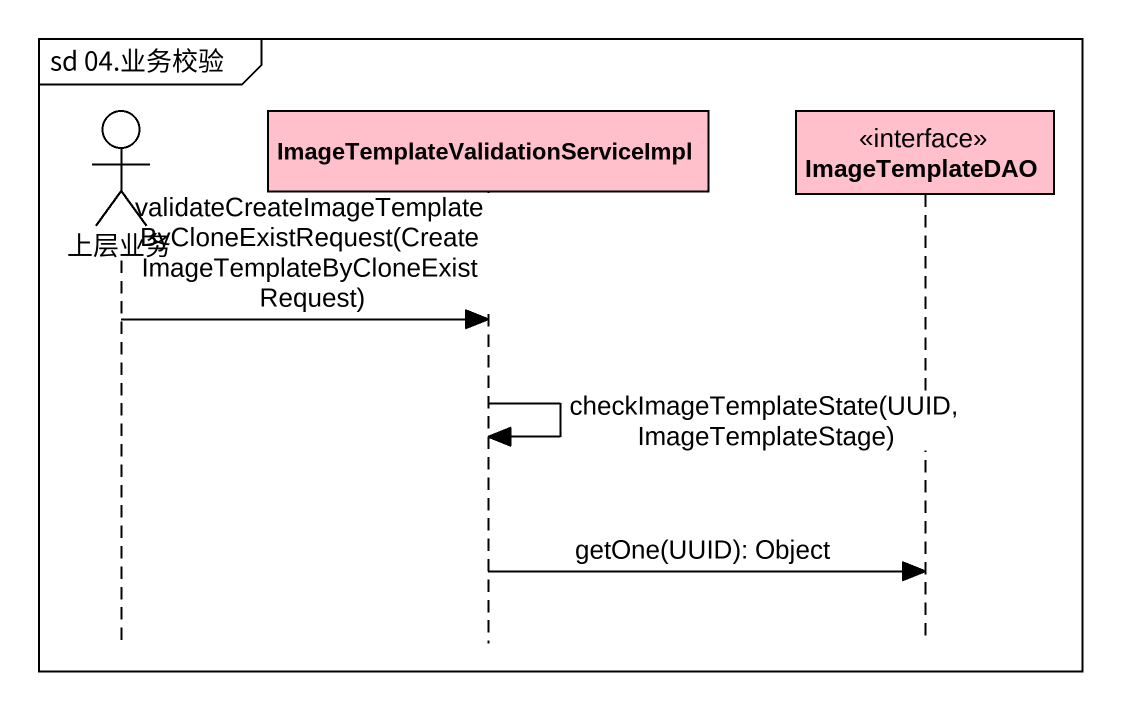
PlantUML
@startuml
mainframe sd 04.业务校验
hide footbox
actor 上层业务 #FFFFFF
participant "ImageTemplateValidationServiceImpl" as ImageTemplateValidationServi #FFC0CB
participant ImageTemplateDAO <<interface>> #FFC0CB

上层业务 -> ImageTemplateValidationServi : validateCreateImageTemplateByCloneExistRequest(CreateImageTemplateByCloneExistRequest)
ImageTemplateValidationServi -> ImageTemplateValidationServi : checkImageTemplateState(UUID, ImageTemplateStage)
ImageTemplateValidationServi -> ImageTemplateDAO : getOne(UUID): Object
@enduml
